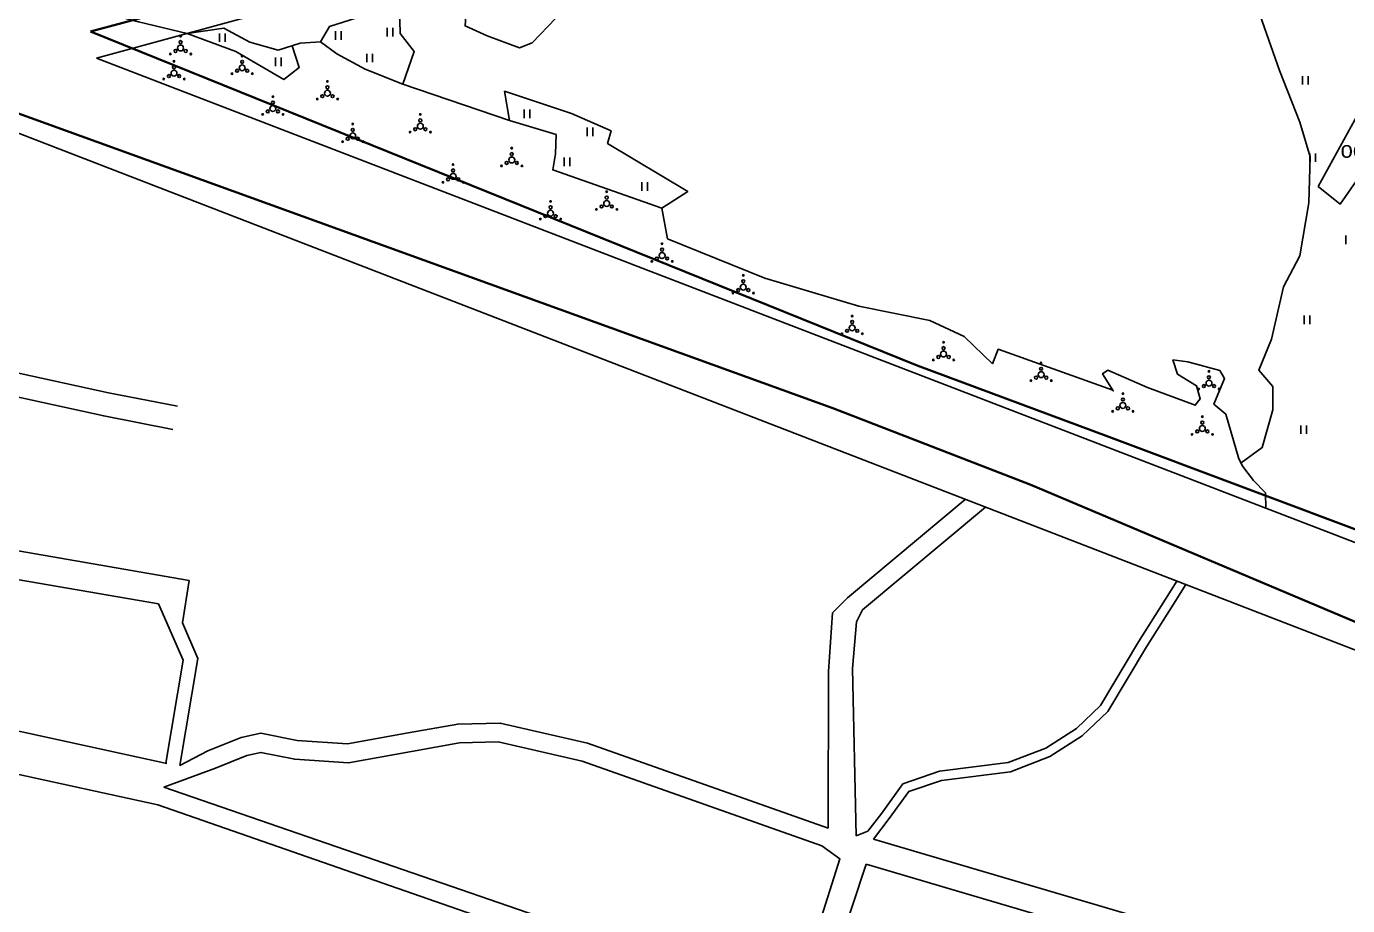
# Model space of a CAD drawing. Header units: millimetres. Extents: x 1378883 to 1389511, y 5662980 to 5673292.
# Drawn here: x 1382798 to 1383358, y 5668960 to 5669333 of the extents above; entities that cross this region are included whole.
import ezdxf

# ---------------------------------------------------------------- set-up
doc = ezdxf.new("R2010")
doc.units = ezdxf.units.MM
doc.layers.add('_5Інше', color=252, linetype='Continuous', lineweight=25)
for name, color, linetype in [('вулиці', 7, 'Continuous'), ('ВулНазва', 7, 'Continuous'), ('КартаСкан', 252, 'Continuous'), ('район', 6, 'Continuous')]:
    doc.layers.add(name, color=color, linetype=linetype)
doc.layers.get('ВулНазва').off()
picture_1 = doc.add_image_def('image1.tif', size_in_pixel=(29607, 29619))

# ---------------------------------------------------------------- blocks, each defined once
blk = doc.blocks.new('ЛвЗд')
at = {"layer": '_5Інше', "color": 204, "linetype": 'Continuous'}
for points in [[(45900.297, 27101.475), (46063.258, 27145.042)], [(46651.062, 26807.482), (45900.297, 27101.475)], [(46668.483, 26754.579), (45799.712, 27096.204)]]:
    blk.add_lwpolyline(points, dxfattribs=at)

msp = doc.modelspace()

# ---------------------------------------------------------------- linework, layer by layer
at = {"layer": 'вулиці', "color": 7}
for p, q in [((1382951.23, 5669328.46), (1382951.23, 5669332.06)), ((1382953.63, 5669328.46), (1382953.63, 5669332.06)), ((1382880.12, 5669326.17), (1382880.12, 5669329.77)), ((1382882.52, 5669326.17), (1382882.52, 5669329.77)), ((1382929.32, 5669327.07), (1382929.32, 5669330.67)), ((1382931.72, 5669327.07), (1382931.72, 5669330.67)), ((1382942.66, 5669317.52), (1382942.66, 5669321.12)), ((1382945.06, 5669317.52), (1382945.06, 5669321.12)), ((1382903.86, 5669315.93), (1382903.86, 5669319.53)), ((1382906.26, 5669315.93), (1382906.26, 5669319.53)), ((1383339.09, 5669308.06), (1383339.09, 5669311.66)), ((1383341.49, 5669308.06), (1383341.49, 5669311.66)), ((1383009.29, 5669293.87), (1383009.29, 5669297.47)), ((1383011.69, 5669293.87), (1383011.69, 5669297.47)), ((1383036, 5669286.25), (1383036, 5669289.85)), ((1383038.4, 5669286.25), (1383038.4, 5669289.85)), ((1383026.25, 5669273.55), (1383026.25, 5669277.15)), ((1383028.65, 5669273.55), (1383028.65, 5669277.15)), ((1383342.23, 5669275.3), (1383342.23, 5669278.9)), ((1383344.63, 5669275.3), (1383344.63, 5669278.9)), ((1383059.17, 5669263.1), (1383059.17, 5669266.7)), ((1383061.57, 5669263.1), (1383061.57, 5669266.7)), ((1383357.52, 5669240.46), (1383357.52, 5669244.06)), ((1383339.81, 5669206.56), (1383339.81, 5669210.16)), ((1383342.21, 5669206.56), (1383342.21, 5669210.16)), ((1383338.35, 5669160.01), (1383338.35, 5669163.61)), ((1383340.75, 5669160.01), (1383340.75, 5669163.61))]:
    msp.add_line(p, q, dxfattribs=at)
at = {"layer": 'вулиці', "color": 7, "lineweight": -2}
for points in [[(1383044.23, 5669398.12), (1383034.15, 5669379.32), (1383028.79, 5669360.66), (1383027.86, 5669348.28), (1383022.68, 5669336.27), (1383012.7, 5669325.73), (1383007.33, 5669323.7), (1382993.65, 5669328.69), (1382984.21, 5669332.94), (1382984.77, 5669341.62), (1382992.54, 5669347.91), (1382987.88, 5669363)], [(1382963, 5669356.2), (1382960.29, 5669346.43), (1382956.49, 5669340.75), (1382941.52, 5669337.38), (1382926.76, 5669332.74), (1382922.97, 5669326.21), (1382914.32, 5669325.58), (1382905.05, 5669322.63), (1382893.03, 5669326), (1382882.06, 5669331.9), (1382866.47, 5669329.69), (1382845.83, 5669334.7), (1382834.97, 5669337.43)], [(1382956.49, 5669340.75), (1382956.71, 5669329.69), (1382962.61, 5669322.03), (1382957.89, 5669308.18), (1383003.01, 5669292.86), (1383000.95, 5669305.24), (1383029.26, 5669295.81), (1383046.07, 5669288.44), (1383044.59, 5669283.14), (1383078.56, 5669262.74), (1383067.65, 5669255.67), (1383021.35, 5669271.87), (1383022.53, 5669278.65), (1383022.82, 5669286.89), (1383003.01, 5669292.86)], [(1383313.05, 5669147.82), (1383322.05, 5669154.26), (1383326.55, 5669170.26), (1383326.55, 5669180.09), (1383320.65, 5669187.11), (1383325.95, 5669200.13), (1383331.03, 5669222.42), (1383337.92, 5669235.47), (1383341.74, 5669257.89), (1383342.29, 5669277.46), (1383337.93, 5669292.14), (1383329.37, 5669314.1), (1383320.23, 5669340.2)], [(1382866.47, 5669329.69), (1382887.11, 5669322.03), (1382907.46, 5669310.24), (1382913.95, 5669315.25), (1382911, 5669324.53)], [(1382922.97, 5669326.21), (1382929.91, 5669321.1), (1382941.83, 5669314.65), (1382957.89, 5669308.18)], [(1383365.99, 5669301.65), (1383379.91, 5669293.07), (1383355.12, 5669257.45), (1383345.77, 5669264.88), (1383365.99, 5669301.65)], [(1383067.65, 5669255.67), (1383069.96, 5669242.72)], [(1383069.96, 5669242.72), (1383111.29, 5669226.05), (1383151.02, 5669214.23), (1383181.19, 5669208.12), (1383195.71, 5669201.25), (1383207.76, 5669189.69)], [(1383312.19, 5669149.5), (1383306.61, 5669168.38), (1383301.5, 5669172.69), (1383306.01, 5669183.56), (1383304.05, 5669186.9), (1383290.5, 5669190.62), (1383284.22, 5669191.41), (1383286.19, 5669185.33), (1383294.23, 5669180.43), (1383295.8, 5669174.94), (1383293.65, 5669172.19), (1383273.43, 5669179.64), (1383256.55, 5669187.09), (1383254.39, 5669185.52), (1383258.91, 5669178.27), (1383258.75, 5669178.53), (1383210.16, 5669195.93), (1383207.76, 5669189.69)], [(1383312.19, 5669149.5), (1383313.87, 5669146.22), (1383318.29, 5669140.27), (1383323.39, 5669135), (1383323.57, 5669128.61)]]:
    msp.add_lwpolyline(points, dxfattribs=at)
at = {"layer": 'вулиці', "color": 7}
for points in [[(1382695.62, 5669207.52), (1382702.64, 5669205.96), (1382833.17, 5669177.48), (1382862.36, 5669171.73)], [(1382697.18, 5669196.93), (1382700.49, 5669196.19), (1382831.14, 5669167.68), (1382860.43, 5669161.92)], [(1382543.64, 5669152.33), (1382670.39, 5669122.22), (1382786.15, 5669099.79), (1382854.3, 5669088.02)], [(1382683.07, 5669131.99), (1382788.31, 5669111.59), (1382867.33, 5669097.95)], [(1383138.14, 5668992.98), (1383138.26, 5669059.37), (1383139.97, 5669084.16), (1383146.3, 5669090.53), (1383196.2, 5669132.3)], [(1383149.93, 5668989.77), (1383148.47, 5669060.66), (1383150.07, 5669080.34), (1383152.68, 5669085.44), (1383204.73, 5669129.01)], [(1382867.33, 5669097.95), (1382864.42, 5669079.91)], [(1383149.93, 5668989.77), (1383154.88, 5668991.66), (1383160.78, 5668999.39), (1383169.75, 5669011.81), (1383185.23, 5669017.1), (1383214.37, 5669020.77), (1383230.27, 5669026.87), (1383243.31, 5669035.22), (1383253.49, 5669044.99), (1383269.61, 5669071.92), (1383281.02, 5669090.04), (1383285.92, 5669097.63)], [(1383157.37, 5668988.33), (1383157.37, 5668988.33), (1383164, 5668997.01), (1383172.25, 5669008.44), (1383186.14, 5669013.18), (1383215.35, 5669016.86), (1383232.08, 5669023.28), (1383245.79, 5669032.06), (1383256.65, 5669042.47), (1383273.02, 5669069.83), (1383284.39, 5669087.89), (1383289.73, 5669096.16)], [(1382541.14, 5669089.78), (1382667.54, 5669061.9), (1382857.82, 5669020.38)], [(1382854.3, 5669088.02), (1382864.8, 5669064.13), (1382857.38, 5669020.48)], [(1382864.42, 5669079.91), (1382871.02, 5669064.9), (1382863.3, 5669019.47)], [(1382540.44, 5669071.5), (1382663.68, 5669044.32), (1382853.99, 5669002.8)], [(1382863.3, 5669019.47), (1382875.15, 5669025.67), (1382889.33, 5669031.36), (1382897.65, 5669033.21), (1382913.07, 5669030.13), (1382934.4, 5669028.76), (1382960.14, 5669033.38), (1382981.1, 5669037.07), (1382999.13, 5669037.53), (1383036.05, 5669028.99), (1383138.14, 5668992.98)], [(1382856.6, 5669010.36), (1382878.5, 5669018.39), (1382891.7, 5669023.7), (1382897.74, 5669025.04), (1382912.02, 5669022.18), (1382934.86, 5669020.71), (1382961.54, 5669025.5), (1382981.9, 5669029.09), (1382998.32, 5669029.51), (1383033.81, 5669021.3), (1383135.48, 5668985.43)], [(1382856.6, 5669010.36), (1383120.35, 5668919.38)], [(1382853.99, 5669002.8), (1383120.96, 5668909.9)], [(1383135.48, 5668985.43), (1383143.06, 5668980.02), (1383124.15, 5668920.13), (1383120.35, 5668919.38)], [(1383157.37, 5668988.33), (1383351.87, 5668930.89)], [(1383154.25, 5668977.78), (1383124.29, 5668887.13), (1383116.13, 5668746.13), (1383112.16, 5668602.35), (1383105.98, 5668484.19), (1383106.41, 5668459.85)], [(1383154.25, 5668977.78), (1383349.42, 5668920.15)]]:
    msp.add_lwpolyline(points, dxfattribs=at)
for centre, radius in [((1382863.68, 5669326.05), 0.625), ((1382863.68, 5669328.55), 0.312), ((1382859.35, 5669321.05), 0.312), ((1382861.51, 5669322.3), 0.625), ((1382863.68, 5669323.55), 1.25), ((1382865.84, 5669322.3), 0.625), ((1382868.01, 5669321.05), 0.312), ((1382860.89, 5669315.41), 0.625), ((1382860.89, 5669317.91), 0.312), ((1382889.77, 5669315.16), 1.25), ((1382889.77, 5669317.66), 0.625), ((1382889.77, 5669320.16), 0.312), ((1382856.56, 5669310.41), 0.312), ((1382858.73, 5669311.66), 0.625), ((1382860.89, 5669312.91), 1.25), ((1382863.06, 5669311.66), 0.625), ((1382865.22, 5669310.41), 0.312), ((1382885.44, 5669312.66), 0.312), ((1382887.6, 5669313.91), 0.625), ((1382891.93, 5669313.91), 0.625), ((1382894.1, 5669312.66), 0.312), ((1382925.91, 5669309.4), 0.312), ((1382925.91, 5669304.4), 1.25), ((1382925.91, 5669306.9), 0.625), ((1382902.79, 5669297.92), 1.25), ((1382902.79, 5669300.42), 0.625), ((1382902.79, 5669302.92), 0.312), ((1382921.58, 5669301.9), 0.312), ((1382923.74, 5669303.15), 0.625), ((1382928.07, 5669303.15), 0.625), ((1382930.24, 5669301.9), 0.312), ((1382898.46, 5669295.42), 0.312), ((1382900.62, 5669296.67), 0.625), ((1382904.95, 5669296.67), 0.625), ((1382907.12, 5669295.42), 0.312), ((1382965.25, 5669292.91), 0.625), ((1382965.25, 5669295.41), 0.312), ((1382936.64, 5669286.35), 1.25), ((1382936.64, 5669288.85), 0.625), ((1382936.64, 5669291.35), 0.312), ((1382960.92, 5669287.91), 0.312), ((1382963.09, 5669289.16), 0.625), ((1382965.25, 5669290.41), 1.25), ((1382967.42, 5669289.16), 0.625), ((1382969.58, 5669287.91), 0.312), ((1382932.31, 5669283.85), 0.312), ((1382934.48, 5669285.1), 0.625), ((1382938.81, 5669285.1), 0.625), ((1382940.97, 5669283.85), 0.312), ((1383004, 5669276.12), 1.25), ((1383004, 5669278.62), 0.625), ((1383004, 5669281.12), 0.312), ((1382979.17, 5669269.17), 1.25), ((1382979.17, 5669271.67), 0.625), ((1382979.17, 5669274.17), 0.312), ((1382999.67, 5669273.62), 0.312), ((1383001.84, 5669274.87), 0.625), ((1383006.17, 5669274.87), 0.625), ((1383008.33, 5669273.62), 0.312), ((1382974.84, 5669266.67), 0.312), ((1382977.01, 5669267.92), 0.625), ((1382981.34, 5669267.92), 0.625), ((1382983.5, 5669266.67), 0.312), ((1383044.24, 5669260.16), 0.625), ((1383044.24, 5669262.66), 0.312), ((1383020.45, 5669253.55), 1.25), ((1383020.45, 5669256.05), 0.625), ((1383020.45, 5669258.55), 0.312), ((1383039.91, 5669255.16), 0.312), ((1383042.08, 5669256.41), 0.625), ((1383044.24, 5669257.66), 1.25), ((1383046.41, 5669256.41), 0.625), ((1383048.57, 5669255.16), 0.312), ((1383016.12, 5669251.05), 0.312), ((1383018.28, 5669252.3), 0.625), ((1383022.61, 5669252.3), 0.625), ((1383024.78, 5669251.05), 0.312), ((1383067.7, 5669235.61), 1.25), ((1383067.7, 5669238.11), 0.625), ((1383067.7, 5669240.61), 0.312), ((1383063.37, 5669233.11), 0.312), ((1383065.53, 5669234.36), 0.625), ((1383069.86, 5669234.36), 0.625), ((1383072.03, 5669233.11), 0.312), ((1383102.12, 5669227.21), 0.312), ((1383097.78, 5669219.71), 0.312), ((1383099.95, 5669220.96), 0.625), ((1383102.12, 5669222.21), 1.25), ((1383102.12, 5669224.71), 0.625), ((1383104.28, 5669220.96), 0.625), ((1383106.45, 5669219.71), 0.312), ((1383148.26, 5669209.97), 0.312), ((1383146.1, 5669203.72), 0.625), ((1383148.26, 5669204.97), 1.25), ((1383148.26, 5669207.47), 0.625), ((1383150.43, 5669203.72), 0.625), ((1383143.93, 5669202.47), 0.312), ((1383152.59, 5669202.47), 0.312), ((1383187, 5669198.88), 0.312), ((1383184.83, 5669192.63), 0.625), ((1383187, 5669193.88), 1.25), ((1383187, 5669196.38), 0.625), ((1383189.16, 5669192.63), 0.625), ((1383182.67, 5669191.38), 0.312), ((1383191.33, 5669191.38), 0.312), ((1383228.34, 5669185.12), 1.25), ((1383228.34, 5669187.62), 0.625), ((1383228.34, 5669190.12), 0.312), ((1383299.46, 5669186.55), 0.312), ((1383224.01, 5669182.62), 0.312), ((1383226.18, 5669183.87), 0.625), ((1383230.51, 5669183.87), 0.625), ((1383232.67, 5669182.62), 0.312), ((1383297.29, 5669180.3), 0.625), ((1383299.46, 5669181.55), 1.25), ((1383299.46, 5669184.05), 0.625), ((1383301.62, 5669180.3), 0.625), ((1383262.99, 5669174.61), 0.625), ((1383262.99, 5669177.11), 0.312), ((1383295.13, 5669179.05), 0.312), ((1383303.79, 5669179.05), 0.312), ((1383258.66, 5669169.61), 0.312), ((1383260.82, 5669170.86), 0.625), ((1383262.99, 5669172.11), 1.25), ((1383265.15, 5669170.86), 0.625), ((1383267.32, 5669169.61), 0.312), ((1383296.65, 5669164.82), 0.625), ((1383296.65, 5669167.32), 0.312), ((1383292.32, 5669159.82), 0.312), ((1383294.48, 5669161.07), 0.625), ((1383296.65, 5669162.32), 1.25), ((1383298.81, 5669161.07), 0.625), ((1383300.98, 5669159.82), 0.312)]:
    msp.add_circle(centre, radius, dxfattribs=at)
at = {"layer": 'район', "color": 6, "lineweight": 35}
for p, q in [((1382825.5, 5669330.6), (1382986.51, 5669373.8)), ((1383175.82, 5669188.98), (1382825.5, 5669330.6)), ((1382723.27, 5669321.78), (1383140.04, 5669170.92)), ((1383257.01, 5669158.86), (1383175.82, 5669188.98)), ((1383140.04, 5669170.92), (1383223.99, 5669138.48)), ((1383577.01, 5669038.7), (1383257.01, 5669158.86)), ((1383223.99, 5669138.48), (1383593.68, 5668982.01))]:
    msp.add_line(p, q, dxfattribs=at)

# ---------------------------------------------------------------- block references
at = {"layer": 'ВулНазва', "color": 7, "lineweight": 9, "rotation": 0.3369352804470327}
msp.add_blockref('ЛвЗд', (1337087.97, 5641948.35), dxfattribs=at)

# ---------------------------------------------------------------- texts
at = {"layer": 'вулиці', "color": 7}
msp.add_text('осг', height=7, dxfattribs=at).set_placement((1383355.23, 5669277.05))

# ---------------------------------------------------------------- pictures from other files: only their frames are drawn
at = {"layer": 'КартаСкан'}
image = msp.add_image(picture_1, insert=(1378952.03, 5663192.31), size_in_units=(10026.9, 10030.97), rotation=0.395435, dxfattribs=at)
image.dxf.flags = 15

doc.saveas('drawing.dxf')
